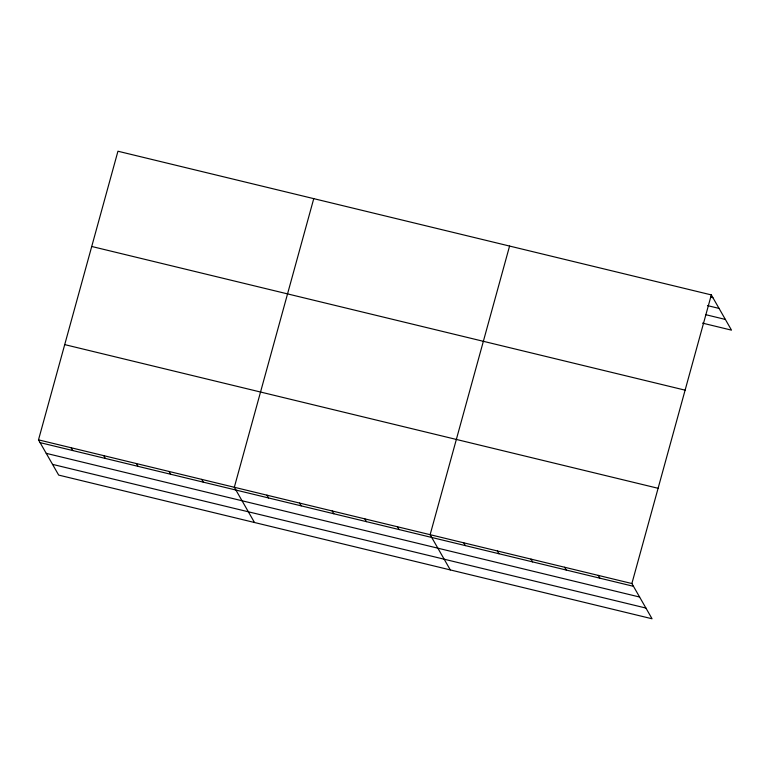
<?xml version="1.0" encoding="UTF-8"?>
<svg xmlns="http://www.w3.org/2000/svg" width="770" height="770" viewBox="0 0 770 770"><rect width="100%" height="100%" fill="white"/><g stroke="black" fill="none" stroke-linecap="round" stroke-linejoin="round"><path stroke-width="1.16" d="M711.326 294.91L631.881 583.535L652.055 618.772L58.674 475.09L38.5 439.853L117.945 151.228L711.326 294.91L731.5 330.147L702.51 323.121M313.756 198.641L234.321 487.275L254.495 522.503M509.576 246.063L430.132 534.688L450.306 569.916M710.595 297.133L712.914 297.692M707.457 305.594L719.045 308.404M705.657 314.661L725.369 319.435M91.726 246.477L685.107 390.159M64.718 344.614L658.1 488.296M38.5 439.853L631.881 583.535M40.098 442.635L633.479 586.317M46.229 453.347L639.61 597.029M52.543 464.377L645.924 608.059M598.261 575.392L599.849 578.174M564.631 567.259L566.229 570.041M531.011 559.116L532.599 561.898M497.382 550.974L498.979 553.755M463.761 542.831L465.35 545.612M397.493 526.786L399.091 529.568M364.865 518.884L366.453 521.665M332.226 510.982L333.814 513.763M299.588 503.079L301.186 505.861M266.949 495.177L268.547 497.959M201.682 479.373L203.27 482.155M169.044 471.461L170.642 474.243M136.405 463.559L138.003 466.341M103.777 455.657L105.365 458.439M71.138 447.755L72.727 450.537"/></g></svg>
